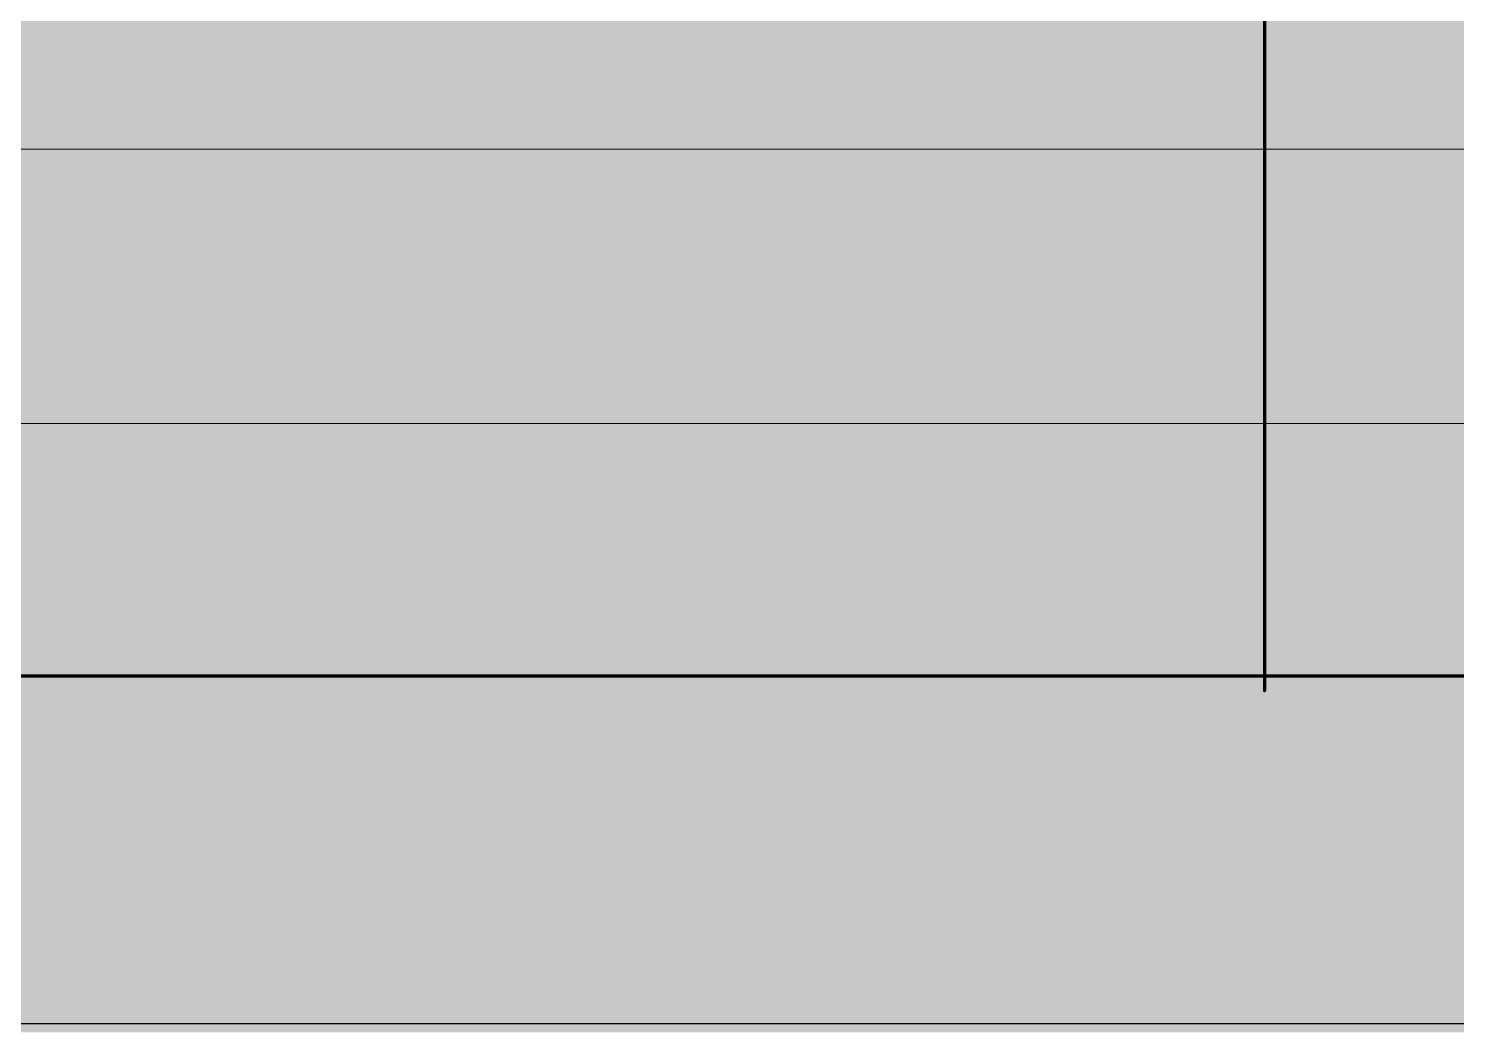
# Model space of a CAD drawing. Header units: millimetres. Extents: x 0 to 418, y 2 to 297.
# Drawn here: x 242.74 to 269.02, y 1.63 to 20.09 of the extents above; entities that cross this region are included whole.
import ezdxf
from ezdxf.xclip import XClip

# ---------------------------------------------------------------- set-up
doc = ezdxf.new("R2010")
doc.units = ezdxf.units.MM
doc.header["$MEASUREMENT"] = 0
doc.layers.get('0').update_dxf_attribs({"linetype": 'CONTINUOUS'})

# ---------------------------------------------------------------- blocks, each defined once
blk = doc.blocks.new('MF239C630')
at = {"color": 0, "linetype": 'Continuous', "lineweight": 100, "true_color": 0x000007}
blk.add_lwpolyline([(19.75, 292.471), (19.75, 8.188), (412.175, 8.188), (412.175, 292.471)], dxfattribs=at)

msp = doc.modelspace()

# ---------------------------------------------------------------- hatches: boundary and pattern name
at = {"true_color": 0xffffff}
for points in [[(-0.132, 297.01), (-0.132, 1.627), (417.7, 1.627), (417.7, 297.01)], [(-0.132, 297.01), (-0.132, 1.89), (417.7, 1.89), (417.7, 297.01)]]:
    msp.add_hatch(color=0, dxfattribs=at).paths.add_polyline_path(points)

# ---------------------------------------------------------------- linework, layer by layer
at = {"color": 0, "linetype": 'Continuous', "lineweight": 100, "true_color": 0x000007}
msp.add_lwpolyline([(265.486, 63.443), (265.486, 7.909), (265.486, 7.909)], dxfattribs=at)
at = {"color": 0, "linetype": 'Continuous', "lineweight": 20, "true_color": 0x000007}
for points in [[(225.229, 17.874), (290.861, 17.874), (290.861, 17.874)], [(225.229, 12.826), (290.861, 12.826), (290.861, 12.826)]]:
    msp.add_lwpolyline(points, dxfattribs=at)

# ---------------------------------------------------------------- block references
at = {"color": 0, "true_color": 0xffffff}
ref = msp.add_blockref('MF239C630', (0, 0), dxfattribs=at)
XClip(ref).set_block_clipping_path([(0, 1.7912147777), (417.8319348779, 297.01)])

doc.saveas('drawing.dxf')
